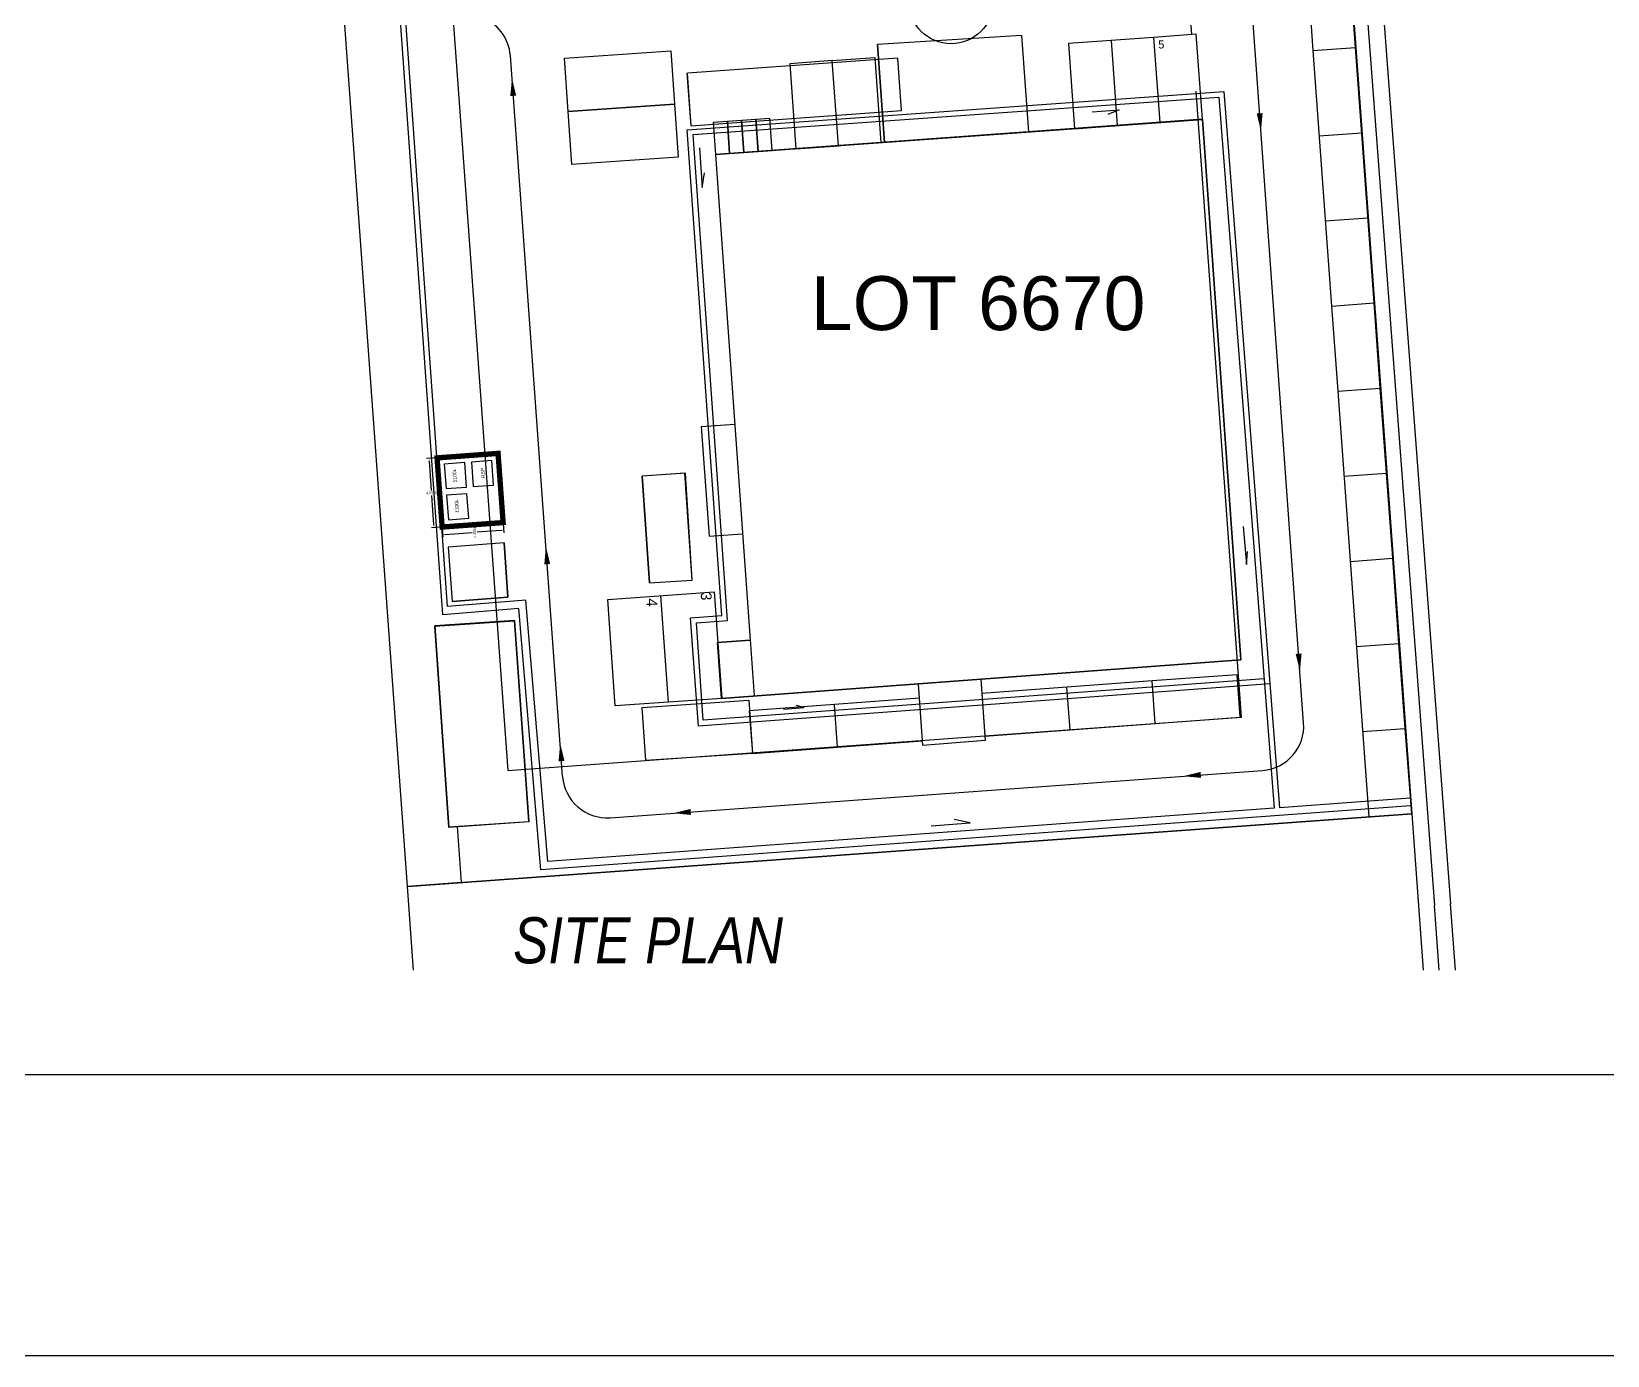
# Model space of a CAD drawing. Extents: x 134044 to 2458691, y -1196082 to 3409924.
# Drawn here: x 134184.7 to 134296.9, y 153639.6 to 153733.9 of the extents above; entities that cross this region are included whole.
import ezdxf

# ---------------------------------------------------------------- set-up
doc = ezdxf.new("R2010")
doc.units = 0
doc.linetypes.add('HIDDEN', pattern=[0.375, 0.25, -0.125])
doc.layers.get('0').update_dxf_attribs({"linetype": 'CONTINUOUS'})
doc.layers.get('DEFPOINTS').update_dxf_attribs({"linetype": 'CONTINUOUS'})
for name, color, linetype in [('$DRAIN', 5, 'CONTINUOUS'), ('$LOTMLK', 7, 'CONTINUOUS'), ('000_-_ARCHITECT', 251, 'CONTINUOUS'), ('000_-_BORDER', 7, 'CONTINUOUS'), ('000_-_BORDER_BGN', 7, 'CONTINUOUS'), ('000_-_LABEL', 7, 'CONTINUOUS'), ('000_-_LAYOUT', 7, 'CONTINUOUS'), ('000_-_PARKING', 7, 'CONTINUOUS'), ('000_-_SETBACK_LINE', 6, 'CONTINUOUS'), ('000_-_TRAFIK', 7, 'HIDDEN'), ('BUILD', 8, 'CONTINUOUS'), ('MIMIC_SIZE', 7, 'CONTINUOUS')]:
    doc.layers.add(name, color=color, linetype=linetype)
doc.styles.add('ARIAL_NARROW_ITALIC', font='ARIALNI.TTF')
doc.styles.get("Standard").update_dxf_attribs({"font": 'arial.ttf'})
doc.dimstyles.get("Standard").update_dxf_attribs({"dimtxt": 0.18, "dimasz": 0.18, "dimexe": 0.18, "dimexo": 0.0625, "dimgap": 0.09, "dimtad": 0, "dimtih": 1, "dimtoh": 1, "dimzin": 0, "dimcen": 0.09, "dimazin": 3, "dimtfac": 1, "dimtofl": 0, "dimtmove": 0, "dimatfit": 3})

# ---------------------------------------------------------------- blocks, each defined once
blk = doc.blocks.new('D-413_MIMIC_SIZE_470_X_340')
at = {"layer": 'MIMIC_SIZE'}
for p, q in [((15, 20), (320, 20)), ((0, 0), (340, 0))]:
    blk.add_line(p, q, dxfattribs=at)
blk = doc.blocks.new('*D66')
at = {"layer": '000_-_LABEL', "color": 0, "linetype": 'BYBLOCK'}
for p, q in [((134213.53, 153703.53), (134212.84, 153703.48)), ((134213.03, 153703.29), (134213.18, 153701.22)), ((134213.36, 153698.77), (134213.21, 153700.85)), ((134213.89, 153698.61), (134213.2, 153698.56))]:
    blk.add_line(p, q, dxfattribs=at)
at = {"layer": '000_-_LABEL', "color": 0}
for points in [[(134213.06, 153703.3), (134213, 153703.29), (134213.02, 153703.49)], [(134213.33, 153698.77), (134213.39, 153698.77), (134213.38, 153698.57)]]:
    blk.add_solid(points, dxfattribs=at)
at = {"layer": 'DEFPOINTS', "color": 0}
for p in [(134213.02, 153703.49), (134213.59, 153703.53), (134213.95, 153698.61)]:
    blk.add_point(p, dxfattribs=at)
at = {"layer": '000_-_LABEL', "color": 0}
blk.add_text('4.9378', height=0.18, dxfattribs=at).set_placement((134212.81, 153700.95))
blk = doc.blocks.new('*D67')
at = {"layer": '000_-_LABEL', "color": 0, "linetype": 'BYBLOCK'}
for p, q in [((134213.96, 153698.55), (134214.01, 153697.88)), ((134214.19, 153698.08), (134216.09, 153698.21)), ((134218.14, 153698.36), (134216.45, 153698.24)), ((134218.3, 153698.87), (134218.35, 153698.2))]:
    blk.add_line(p, q, dxfattribs=at)
at = {"layer": '000_-_LABEL', "color": 0}
for points in [[(134214.19, 153698.11), (134214.19, 153698.04), (134213.99, 153698.06)], [(134218.14, 153698.33), (134218.13, 153698.4), (134218.34, 153698.38)]]:
    blk.add_solid(points, dxfattribs=at)
at = {"layer": 'DEFPOINTS', "color": 0}
for p in [(134213.95, 153698.61), (134213.99, 153698.06), (134218.3, 153698.93)]:
    blk.add_point(p, dxfattribs=at)
at = {"layer": '000_-_LABEL', "color": 0}
blk.add_text('4.3554', height=0.18, rotation=90, dxfattribs=at).set_placement((134216.36, 153697.85))

msp = doc.modelspace()

# ---------------------------------------------------------------- linework, layer by layer
at = {"layer": '$DRAIN', "color": 0, "linetype": 'BYBLOCK'}
for p, q in [((134278.251, 153756.032), (134284.613, 153671.649)), ((134279.387, 153756.127), (134285.746, 153671.78)), ((134213.991, 153692.356), (134209.948, 153749.373)), ((134214.331, 153692.943), (134210.326, 153749.4)), ((134231.411, 153726.905), (134269.605, 153729.615)), ((134269.605, 153729.615), (134273.573, 153678.62)), ((134231.817, 153726.553), (134269.256, 153729.21)), ((134260.229, 153728.171), (134262.169, 153728.318)), ((134262.169, 153728.318), (134261.364, 153727.978)), ((134269.256, 153729.21), (134273.194, 153678.592)), ((134233.869, 153692.303), (134231.411, 153726.905)), ((134234.275, 153691.951), (134231.817, 153726.553)), ((134232.275, 153725.62), (134232.463, 153722.777)), ((134232.463, 153722.777), (134232.623, 153723.836)), ((134270.981, 153698.655), (134271.223, 153695.933)), ((134271.223, 153695.933), (134271.302, 153696.872)), ((134219.411, 153692.803), (134213.991, 153692.356)), ((134219.92, 153693.404), (134214.331, 153692.943)), ((134220.972, 153674.195), (134219.411, 153692.803)), ((134221.481, 153674.791), (134219.92, 153693.404)), ((134231.649, 153692.144), (134233.869, 153692.303)), ((134232.199, 153684.439), (134231.649, 153692.144)), ((134232.055, 153691.792), (134234.275, 153691.951)), ((134232.551, 153684.846), (134232.055, 153691.792)), ((134272.886, 153687.45), (134232.199, 153684.439)), ((134272.478, 153687.801), (134232.551, 153684.846)), ((134238.252, 153685.636), (134239.726, 153685.754)), ((134239.726, 153685.754), (134239.183, 153685.895)), ((134282.874, 153679.304), (134273.573, 153678.62)), ((134282.914, 153678.748), (134220.972, 153674.195)), ((134273.194, 153678.592), (134221.481, 153674.791)), ((134248.782, 153677.323), (134251.549, 153677.54)), ((134251.549, 153677.54), (134250.414, 153677.78)), ((134284.957, 153667.061), (134284.613, 153671.649)), ((134286.1, 153667.061), (134285.746, 153671.78))]:
    msp.add_line(p, q, dxfattribs=at)
at = {"layer": '$LOTMLK', "color": 0, "linetype": 'BYBLOCK'}
for p, q in [((134211.481, 153673.018), (134202.116, 153801.794)), ((134274.451, 153795.415), (134283, 153678.198)), ((134283, 153678.198), (134211.481, 153673.018)), ((134211.482, 153673.016), (134283, 153678.198)), ((134283, 153678.198), (134283.807, 153667.061)), ((134211.916, 153667.061), (134211.482, 153673.016))]:
    msp.add_line(p, q, dxfattribs=at)
at = {"color": 1, "linetype": 'BYBLOCK'}
msp.add_circle((134250.194, 153736.023, 0), 3, dxfattribs=at)
at = {"layer": '000_-_ARCHITECT', "color": 0, "linetype": 'BYBLOCK'}
for p, q in [((134233.414, 153725.135), (134268.085, 153727.634)), ((134268.085, 153727.634), (134270.831, 153689.156)), ((134233.414, 153725.135), (134236.165, 153686.584)), ((134232.407, 153705.76), (134234.785, 153705.93)), ((134232.407, 153705.76), (134232.964, 153697.955)), ((134217.894, 153703.85), (134213.572, 153703.534)), ((134218.254, 153698.925), (134217.894, 153703.85)), ((134213.572, 153703.534), (134213.91, 153698.607)), ((134231.244, 153702.436), (134228.191, 153702.24)), ((134228.71, 153694.637), (134228.191, 153702.24)), ((134231.763, 153694.833), (134231.244, 153702.436)), ((134213.91, 153698.607), (134218.254, 153698.925)), ((134232.964, 153697.955), (134235.342, 153698.124)), ((134218.359, 153697.494), (134214.372, 153697.188)), ((134214.372, 153697.188), (134214.655, 153693.314)), ((134218.359, 153697.494), (134218.642, 153693.621)), ((134228.71, 153694.637), (134231.763, 153694.833)), ((134218.642, 153693.621), (134214.655, 153693.314)), ((134213.423, 153691.558), (134219.109, 153691.942)), ((134214.439, 153677.235), (134213.423, 153691.558)), ((134213.423, 153691.558), (134214.413, 153677.234)), ((134219.109, 153691.942), (134220.134, 153677.629)), ((134233.565, 153690.383), (134235.882, 153690.548)), ((134233.849, 153686.412), (134233.565, 153690.383)), ((134233.849, 153686.412), (134270.831, 153689.156)), ((134248.19, 153683.059), (134247.864, 153687.452)), ((134252.304, 153687.788), (134252.626, 153683.4)), ((134252.626, 153683.4), (134248.19, 153683.059)), ((134220.134, 153677.629), (134214.439, 153677.235))]:
    msp.add_line(p, q, dxfattribs=at)
at = {"layer": '000_-_BORDER', "color": 0, "linetype": 'BYBLOCK'}
for p, q in [((134211.481, 153673.018), (134202.116, 153801.794)), ((134274.451, 153795.415), (134283, 153678.198)), ((134283, 153678.198), (134211.481, 153673.018))]:
    msp.add_line(p, q, dxfattribs=at)
at = {"layer": '000_-_BORDER_BGN', "color": 0, "linetype": 'BYBLOCK'}
for p, q in [((134268.085, 153727.644), (134233.414, 153725.145)), ((134270.83, 153689.166), (134268.085, 153727.644)), ((134233.414, 153725.145), (134235.882, 153690.558)), ((134231.275, 153702.438), (134228.192, 153702.228)), ((134228.192, 153702.228), (134228.71, 153694.637)), ((134231.763, 153694.833), (134231.275, 153702.438)), ((134218.359, 153697.494), (134214.372, 153697.188)), ((134214.372, 153697.188), (134214.655, 153693.314)), ((134218.642, 153693.621), (134218.359, 153697.494)), ((134228.71, 153694.637), (134231.763, 153694.833)), ((134214.655, 153693.314), (134218.642, 153693.621)), ((134219.109, 153691.952), (134213.422, 153691.568)), ((134213.422, 153691.568), (134214.438, 153677.245)), ((134220.133, 153677.639), (134219.109, 153691.952)), ((134235.882, 153690.558), (134233.565, 153690.393)), ((134233.565, 153690.393), (134233.848, 153686.422)), ((134233.848, 153686.422), (134270.83, 153689.166)), ((134214.438, 153677.245), (134220.133, 153677.639))]:
    msp.add_line(p, q, dxfattribs=at)
at = {"layer": '000_-_LABEL', "color": 0, "linetype": 'BYBLOCK'}
msp.add_line((134280.392, 153713.948), (134280.486, 153712.656), dxfattribs=at)
at = {"layer": '000_-_LABEL', "color": 0, "linetype": 'BYBLOCK', "const_width": 0.38}
msp.add_lwpolyline([(134213.952, 153698.61), (134213.591, 153703.535), (134217.935, 153703.853), (134218.295, 153698.928)], close=True, dxfattribs=at)
at = {"layer": '000_-_LABEL', "color": 0, "linetype": 'BYBLOCK'}
for points in [[(134214.106, 153703.09), (134214.234, 153701.348), (134215.686, 153701.454), (134215.558, 153703.197)], [(134216.038, 153703.232), (134216.166, 153701.489), (134217.618, 153701.595), (134217.49, 153703.338)], [(134214.269, 153700.868), (134214.396, 153699.125), (134215.849, 153699.232), (134215.721, 153700.974)]]:
    msp.add_lwpolyline(points, close=True, dxfattribs=at)
msp.add_solid([(134280.487, 153712.657), (134280.487, 153712.657), (134280.486, 153712.657)], dxfattribs=at)
at = {"layer": '000_-_LAYOUT', "color": 0, "linetype": 'BYBLOCK'}
for p, q in [((134213.572, 153703.534), (134217.894, 153703.85)), ((134217.894, 153703.85), (134218.254, 153698.925)), ((134213.91, 153698.607), (134213.572, 153703.534)), ((134218.254, 153698.925), (134213.91, 153698.607)), ((134213.988, 153691.596), (134213.423, 153691.558)), ((134214.413, 153677.234), (134215.027, 153677.278)), ((134215.027, 153677.278), (134215.316, 153673.296)), ((134215.316, 153673.296), (134211.482, 153673.016))]:
    msp.add_line(p, q, dxfattribs=at)
at = {"layer": '000_-_PARKING', "color": 0, "linetype": 'BYBLOCK'}
for p, q in [((134275.523, 153738.595), (134275.964, 153732.534)), ((134278.994, 153732.755), (134278.553, 153738.816)), ((134261.583, 153733.255), (134258.553, 153733.034)), ((134258.553, 153733.034), (134258.993, 153726.973)), ((134264.614, 153733.475), (134261.583, 153733.255)), ((134261.583, 153733.255), (134262.024, 153727.194)), ((134267.645, 153733.696), (134264.614, 153733.475)), ((134264.614, 153733.475), (134265.055, 153727.414)), ((134268.085, 153727.634), (134267.645, 153733.696)), ((134222.658, 153731.997), (134230.237, 153732.516)), ((134222.918, 153728.208), (134222.658, 153731.997)), ((134230.237, 153732.516), (134230.497, 153728.727)), ((134241.732, 153731.822), (134238.701, 153731.605)), ((134241.732, 153731.822), (134244.763, 153732.038)), ((134242.165, 153725.76), (134241.732, 153731.822)), ((134244.763, 153732.038), (134245.196, 153725.977)), ((134275.964, 153732.534), (134278.994, 153732.755)), ((134275.964, 153732.534), (134277.286, 153714.35)), ((134280.317, 153714.571), (134278.994, 153732.755)), ((134238.701, 153731.605), (134239.134, 153725.543)), ((134222.918, 153728.208), (134230.497, 153728.727)), ((134230.497, 153728.727), (134222.918, 153728.208)), ((134230.497, 153728.727), (134230.757, 153724.938)), ((134223.178, 153724.418), (134222.918, 153728.208)), ((134234.265, 153727.489), (134233.254, 153727.419)), ((134233.254, 153727.419), (134233.414, 153725.145)), ((134236.286, 153727.631), (134234.265, 153727.489)), ((134234.424, 153725.216), (134234.265, 153727.489)), ((134234.265, 153727.489), (134234.424, 153725.216)), ((134235.275, 153727.56), (134235.434, 153725.287)), ((134235.434, 153725.287), (134235.275, 153727.56)), ((134237.296, 153727.701), (134236.286, 153727.631)), ((134236.286, 153727.631), (134236.445, 153725.357)), ((134236.445, 153725.357), (134236.286, 153727.631)), ((134237.455, 153725.428), (134237.296, 153727.701)), ((134258.993, 153726.973), (134262.024, 153727.194)), ((134262.024, 153727.194), (134265.055, 153727.414)), ((134265.055, 153727.414), (134268.085, 153727.634)), ((134276.404, 153726.473), (134279.435, 153726.693)), ((134233.414, 153725.145), (134235.434, 153725.287)), ((134235.434, 153725.287), (134237.455, 153725.428)), ((134239.134, 153725.543), (134242.165, 153725.76)), ((134245.196, 153725.977), (134242.165, 153725.76)), ((134230.757, 153724.938), (134223.178, 153724.418)), ((134276.845, 153720.411), (134279.876, 153720.632)), ((134277.286, 153714.35), (134280.317, 153714.571)), ((134277.286, 153714.35), (134277.727, 153708.289)), ((134280.758, 153708.509), (134280.317, 153714.571)), ((134277.727, 153708.289), (134280.758, 153708.509)), ((134277.727, 153708.289), (134279.931, 153677.982)), ((134281.639, 153696.387), (134280.758, 153708.509)), ((134278.168, 153702.228), (134281.198, 153702.448)), ((134278.609, 153696.166), (134281.639, 153696.387)), ((134282.08, 153690.325), (134281.639, 153696.387)), ((134225.741, 153693.449), (134233.318, 153693.99)), ((134230.07, 153686.142), (134229.529, 153693.719)), ((134233.318, 153693.99), (134233.859, 153686.412)), ((134226.281, 153685.872), (134225.741, 153693.449)), ((134279.049, 153690.105), (134282.08, 153690.325)), ((134282.521, 153684.264), (134282.08, 153690.325)), ((134270.563, 153688.094), (134264.502, 153687.649)), ((134270.785, 153685.064), (134270.563, 153688.094)), ((134264.502, 153687.649), (134252.38, 153686.758)), ((134258.663, 153684.173), (134258.441, 153687.204)), ((134264.724, 153684.618), (134264.502, 153687.649)), ((134233.859, 153686.412), (134226.281, 153685.872)), ((134228.206, 153685.764), (134235.785, 153686.284)), ((134228.465, 153681.975), (134228.206, 153685.764)), ((134235.785, 153686.284), (134236.044, 153682.494)), ((134241.883, 153685.97), (134235.822, 153685.525)), ((134247.944, 153686.415), (134241.883, 153685.97)), ((134242.105, 153682.94), (134241.883, 153685.97)), ((134248.166, 153683.385), (134247.944, 153686.415)), ((134252.38, 153686.758), (134252.602, 153683.728)), ((134235.822, 153685.525), (134236.044, 153682.494)), ((134258.663, 153684.173), (134264.724, 153684.618)), ((134264.724, 153684.618), (134270.785, 153685.064)), ((134252.602, 153683.728), (134258.663, 153684.173)), ((134279.49, 153684.044), (134282.521, 153684.264)), ((134283, 153678.198), (134282.521, 153684.264)), ((134236.044, 153682.494), (134228.465, 153681.975)), ((134236.044, 153682.494), (134242.105, 153682.94)), ((134242.105, 153682.94), (134248.166, 153683.385)), ((134279.931, 153677.982), (134283, 153678.198))]:
    msp.add_line(p, q, dxfattribs=at)
at = {"layer": '000_-_SETBACK_LINE', "color": 0, "linetype": 'BYBLOCK'}
for p, q in [((134210.655, 153790.794), (134218.62, 153681.274)), ((134267.342, 153733.674), (134263.253, 153789.789)), ((134270.884, 153685.061), (134267.635, 153729.651)), ((134218.62, 153681.274), (134270.884, 153685.061))]:
    msp.add_line(p, q, dxfattribs=at)
at = {"layer": '000_-_TRAFIK', "color": 0, "linetype": 'BYBLOCK'}
for p, q in [((134275.299, 153684.663), (134271.632, 153735.494)), ((134244.937, 153732.982), (134245.44, 153726.005)), ((134255.217, 153733.615), (134244.942, 153732.979)), ((134244.942, 153732.979), (134245.445, 153726.002)), ((134255.213, 153733.617), (134255.708, 153726.744)), ((134255.217, 153733.615), (134255.713, 153726.742)), ((134222.532, 153680.84), (134218.809, 153732.172)), ((134246.39, 153732.005), (134231.415, 153730.922)), ((134246.66, 153728.272), (134246.39, 153732.005)), ((134231.68, 153727.179), (134231.41, 153730.925)), ((134231.685, 153727.189), (134231.415, 153730.922)), ((134231.68, 153727.179), (134246.655, 153728.274)), ((134225.918, 153677.912), (134272.37, 153681.278))]:
    msp.add_line(p, q, dxfattribs=at)
for centre, start, end in [((134215.652, 153731.943), 4.14851, 70.84208), ((134272.142, 153684.435, 0), 274.14415, 4.12595), ((134225.689, 153681.069), 184.14851, 274.14415)]:
    msp.add_arc(centre, 3.165, start, end, dxfattribs=at)
for points in [[(134218.806, 153729.304), (134218.924, 153730.582), (134219.227, 153729.335)], [(134271.956, 153728.056), (134272.259, 153726.808), (134272.377, 153728.086)], [(134221.225, 153695.945), (134221.344, 153697.223), (134221.646, 153695.975)], [(134274.732, 153689.574), (134275.034, 153688.327), (134275.153, 153689.605)], [(134222.242, 153681.928), (134222.361, 153683.206), (134222.663, 153681.959)], [(134267.964, 153681.17), (134266.717, 153680.869), (134267.995, 153680.749)], [(134231.64, 153678.533), (134230.393, 153678.231), (134231.671, 153678.112)]]:
    msp.add_solid(points, dxfattribs=at)

# ---------------------------------------------------------------- block references
at = {"layer": 'MIMIC_SIZE', "color": 1}
msp.add_blockref('D-413_MIMIC_SIZE_470_X_340', (134044.378, 153639.617), dxfattribs=at)

# ---------------------------------------------------------------- texts
at = {"layer": '000_-_LABEL', "color": 0, "linetype": 'BYBLOCK'}
for s, height, rotation, p in [('LOT 6670', 3.8367, 359.98104, (134240.2, 153712.636)), ('1100L', 0.2532, 94.18535, (134215.004, 153701.798)), ('RSP', 0.2532, 94.18535, (134217.007, 153702.11)), ('1100L', 0.2532, 94.18535, (134215.158, 153699.615))]:
    msp.add_text(s, height=height, rotation=rotation, dxfattribs=at).set_placement(p)
at = {"layer": '000_-_PARKING', "color": 0, "linetype": 'BYBLOCK'}
for s, height, rotation, p in [('5', 0.57, 359.98462, (134264.938, 153732.689)), ('3', 0.76, 270.38984, (134232.377, 153693.969)), ('4', 0.76, 270.38984, (134228.515, 153693.526))]:
    msp.add_text(s, height=height, rotation=rotation, dxfattribs=at).set_placement(p)
at = {"layer": 'BUILD', "color": 0, "linetype": 'BYBLOCK', "style": 'ARIAL_NARROW_ITALIC'}
msp.add_text('SITE PLAN ', height=3.2812, dxfattribs=at).set_placement((134219.009, 153667.543))

# ---------------------------------------------------------------- dimensions: what is measured, and where the dimension line sits
at = {"layer": '000_-_LABEL', "color": 0, "linetype": 'BYBLOCK'}
dim = msp.add_linear_dim(base=(134213.016, 153703.493), p1=(134213.952, 153698.61), p2=(134213.591, 153703.535), angle=94.18535, dimstyle='STANDARD', override={"dimtxt": 0.18, "dimasz": 0.2}, dxfattribs=at)
dim.commit()
dim.dimension.update_dxf_attribs({"geometry": '*D66', "text_midpoint": (134213.196, 153701.037), "dimtype": 161})
dim = msp.add_linear_dim(base=(134213.9919, 153698.0608), p1=(134218.2955, 153698.9282), p2=(134213.9517, 153698.6103), angle=184.18535, dimstyle='STANDARD', override={"dimtxt": 0.18, "dimasz": 0.2}, dxfattribs=at)
dim.commit()
dim.dimension.update_dxf_attribs({"geometry": '*D67', "text_midpoint": (134216.2706, 153698.2276), "dimtype": 161, "text_rotation": 90})

doc.saveas('drawing.dxf')
